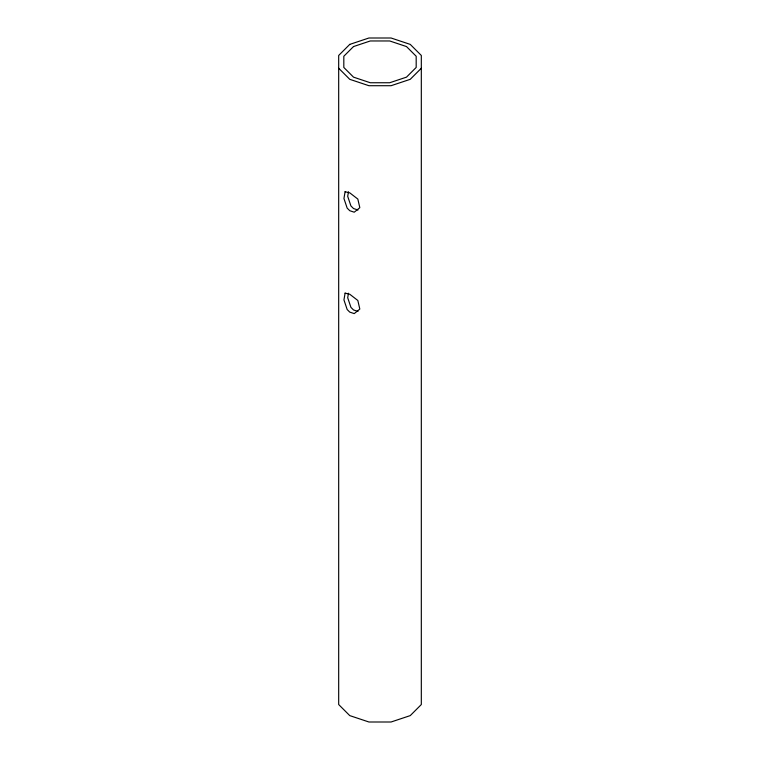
<?xml version="1.0" encoding="UTF-8"?>
<svg xmlns="http://www.w3.org/2000/svg" width="760" height="760" viewBox="0 0 760 760"><rect width="100%" height="100%" fill="white"/><g stroke="black" fill="none" stroke-linecap="round" stroke-linejoin="round"><path stroke-width="1.14" d="M348.469 191.814L347.7 196.346L350.93 205.95L353.514 208.534L357.988 210.026M348.469 293.217L347.7 297.758L350.93 307.353L353.514 309.947L357.988 311.438M421.315 68.248L410.248 79.315L391.067 85.709L368.933 85.709L349.752 79.315L338.684 68.248M345.097 191.719L343.947 198.522L347.168 208.116L349.752 210.7L354.236 212.201L359.822 207.679L357.827 199.063L349.752 192.831L345.097 191.719M345.097 293.123L343.947 299.924L347.168 309.529L349.752 312.113L354.236 313.604L359.822 309.092L357.827 300.476L349.752 294.243L345.097 293.123M349.752 44.393L338.684 55.461L338.684 704.539L349.752 715.606L368.933 722L391.067 722L410.248 715.606L421.315 704.539L421.315 55.461L410.248 44.393L391.067 38L368.933 38L349.752 44.393M353.514 46.559L343.815 56.259L343.815 67.45L353.514 77.149L370.3 82.745L389.699 82.745L406.486 77.149L416.185 67.45L416.185 56.259L406.486 46.559L389.699 40.964L370.3 40.964L353.514 46.559"/></g></svg>
